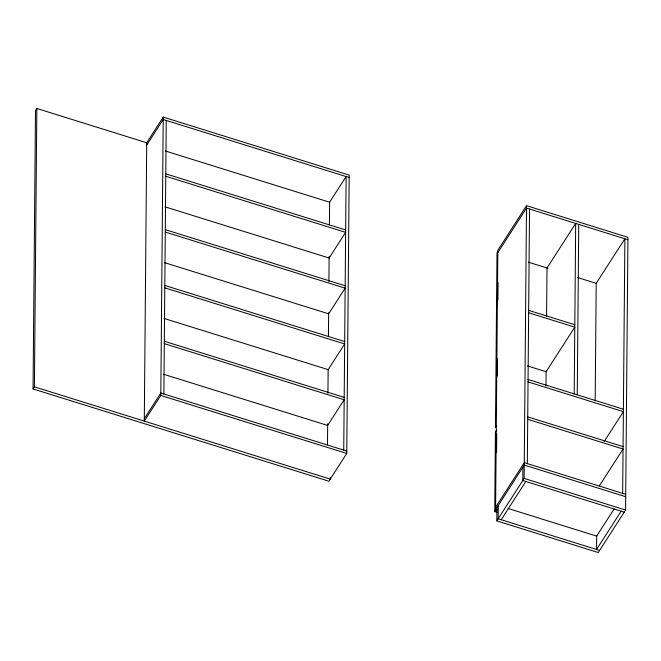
<?xml version="1.0" encoding="UTF-8"?>
<svg xmlns="http://www.w3.org/2000/svg" width="661" height="661" viewBox="0 0 661 661"><rect width="100%" height="100%" fill="white"/><g stroke="black" fill="none" stroke-linecap="round" stroke-linejoin="round"><path stroke-width="0.99" d="M163.234 117.088L160.805 395.443L144.288 421.107L146.717 142.759L163.234 117.088L349.19 175.099L346.761 453.446L328.889 481.216L33.05 388.932L35.479 110.577L36.834 108.478L146.907 142.817M33.05 388.932L34.405 386.834L36.834 108.478M163.862 393.989L166.25 120.442M327.492 444.795L327.674 423.833M327.939 393.188L328.145 369.441M328.434 336.408L328.641 312.67M328.914 281.702L329.137 256.418M329.409 224.93L329.608 202.216L346.124 176.553L343.737 450.1M330.252 477.515L330.244 479.118L34.405 386.834M497.659 512.531L494.734 511.622L495.428 432.054L496.783 429.956M497.543 510.242L495.576 509.631L497.84 250.246L526.52 205.678L627.95 237.316L625.57 510.052L598.246 552.522L496.808 520.885L496.932 507.532M496.585 452.397L496.742 434.037M497.254 376.076L497.403 358.601M497.915 300.011L498.063 282.536M498.278 505.434L498.163 518.778L599.593 550.423M522.901 467.162L522.785 480.514L624.215 512.151M496.808 520.885L524.14 478.415L526.52 205.678M527.321 463.609L529.544 209.033M545.986 386.09L546.118 370.689M546.589 316.264L547.011 267.994L575.69 223.426L574.202 393.898M577.251 394.848L578.739 224.376M595.181 400.839L596.205 283.338L624.885 238.77L622.662 493.354M146.692 145.156L163.209 119.492L349.165 177.495M144.305 418.71L160.821 393.039L346.777 451.05M497.898 251.37L496.998 252.775L495.469 427.518L496.824 425.411M497.816 252.651L526.495 208.083L627.925 239.72M495.601 507.227L524.28 462.659L625.711 494.296M495.576 509.631L524.256 465.063L625.686 496.7M494.734 511.622L496.089 509.524M501.203 519.728L525.834 481.464M604.071 441.647L623.381 411.646L528.032 381.901M599.337 485.885L623.05 449.026L527.709 419.289M614.176 508.912L596.668 536.121L596.553 549.473L621.175 511.201M528.346 262.169L548.043 268.316M577.582 277.529L596.296 283.371M165.39 150.989L329.699 202.241M165.787 173.843L345.653 229.954M165.762 176.247L345.637 232.35L329.12 258.021L164.977 206.819M528.66 310.348L574.806 324.741M528.635 312.752L574.789 327.145L546.11 371.713L527.453 365.897M165.3 229.648L345.166 285.759M165.275 232.052L345.149 288.155L328.633 313.826L164.49 262.624M528.056 379.505L623.397 409.242M164.812 285.453L344.687 341.555M164.796 287.857L344.662 343.96L328.145 369.631L164.002 318.428M527.726 416.884L623.075 446.621M164.325 341.258L344.199 397.36M164.308 343.654L344.174 399.765L327.658 425.436L163.515 374.233M524.14 478.415L625.57 510.052M160.805 395.443L346.761 453.446M508.127 508.499L596.759 536.145"/></g></svg>
